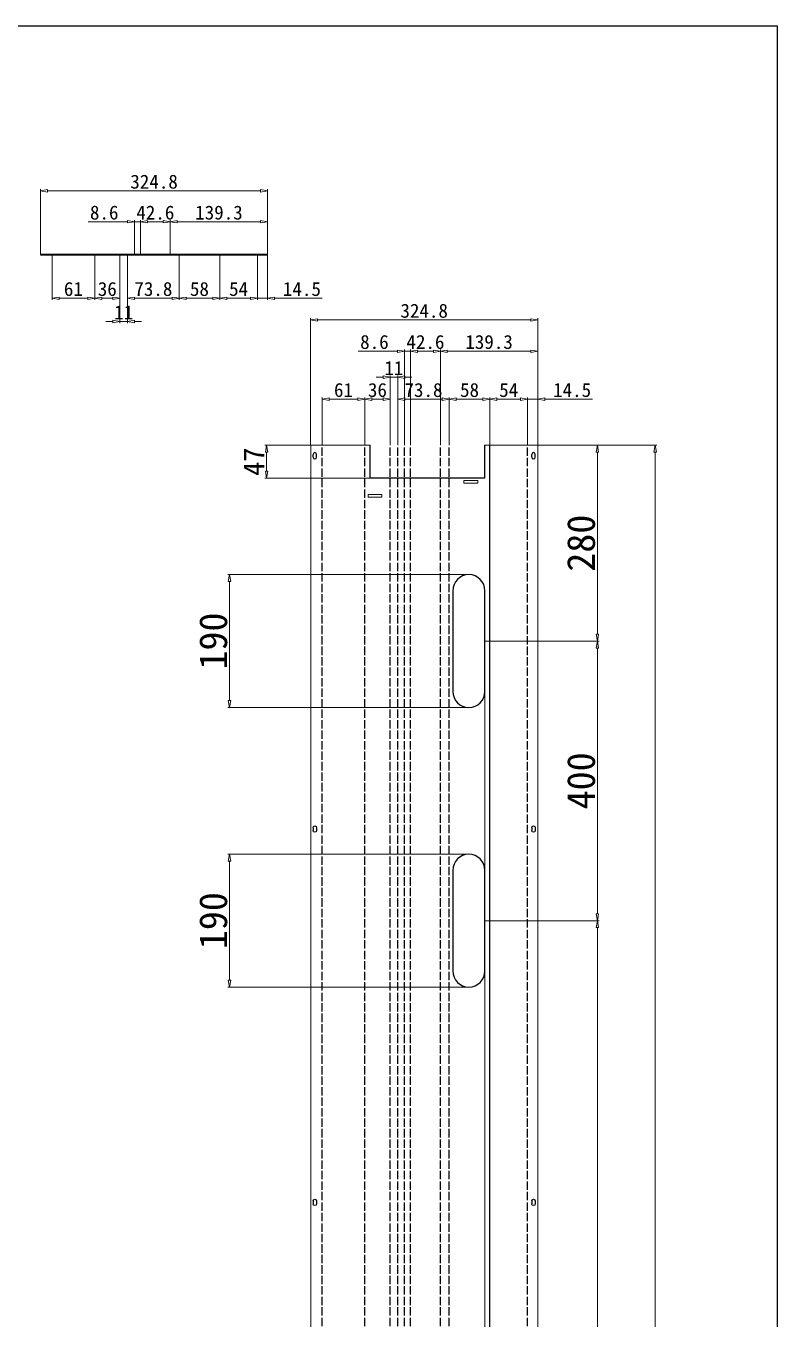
# Model space of a CAD drawing. Header units: millimetres. Extents: x -5145 to -179, y -6707 to -2962.
# Drawn here: x -1254 to -179, y -4857 to -3007 of the extents above; entities that cross this region are included whole.
import ezdxf

# ---------------------------------------------------------------- set-up
doc = ezdxf.new("R2010")
doc.units = ezdxf.units.MM
doc.linetypes.add('ACAD_ISO02W100', pattern=[15, 12, -3])
for name, color, linetype in [('Cutting', 7, 'Continuous'), ('标注层', 7, 'Continuous'), ('绘图层', 7, 'Continuous')]:
    doc.layers.add(name, color=color, linetype=linetype)
doc.styles.get("Standard").update_dxf_attribs({"font": ''})
doc.styles.add('宋体', font='')
doc.styles.get('Standard').set_extended_font_data('SimSun')
doc.styles.get('宋体').set_extended_font_data('SimSun')
doc.dimstyles.new('ISO-25$0', dxfattribs={"dimtxt": 20, "dimasz": 10, "dimexe": 2.5, "dimexo": 0, "dimgap": 3.049991, "dimtad": 1, "dimdec": 1, "dimrnd": 0.001, "dimdsep": 46, "dimtxsty": 'Standard', "dimblk": 'CLOSEDBLANK', "dimcen": 0, "dimclrd": 4, "dimclre": 4, "dimclrt": 4, "dimazin": 3, "dimtm": 1e-09, "dimtfac": 0.707107, "dimtdec": 1, "dimtmove": 0, "dimatfit": 0, "dimldrblk": 'CLOSEDBLANK', "dimfxl": 1, "dimfrac": 2, "dimtolj": 1, "dimlwd": 9, "dimlwe": 9, "dimarcsym": 0})

# ---------------------------------------------------------------- blocks, each defined once
blk = doc.blocks.new('_ClosedBlank')
at = {"color": 0, "linetype": 'ByBlock', "lineweight": -2}
for p, q in [((-1, 0.17), (0, 0)), ((-1, 0.17), (-1, -0.17)), ((0, 0), (-1, -0.17))]:
    blk.add_line(p, q, dxfattribs=at)
blk = doc.blocks.new('*D67')
at = {"layer": 'Defpoints', "color": 0, "transparency": 16777216}
for p in [(-908, -3242.7), (-1232.8, -3333.7), (-908, -3333.7)]:
    blk.add_point(p, dxfattribs=at)
at = {"layer": '绘图层', "color": 4, "lineweight": 9, "transparency": 16777216}
for p, q in [((-1232.8, -3333.7), (-1232.8, -3240.2)), ((-1222.8, -3242.7), (-918, -3242.7)), ((-908, -3333.7), (-908, -3240.2))]:
    blk.add_line(p, q, dxfattribs=at)
at = {"layer": '绘图层', "color": 4, "lineweight": 9, "transparency": 16777216, "xscale": 10, "yscale": 10, "zscale": 10, "rotation": 180}
blk.add_blockref('_ClosedBlank', (-1232.8, -3242.7), dxfattribs=at)
at = {"layer": '绘图层', "color": 4, "lineweight": 9, "transparency": 16777216, "xscale": 10, "yscale": 10, "zscale": 10}
blk.add_blockref('_ClosedBlank', (-908, -3242.7), dxfattribs=at)
at = {"layer": '绘图层', "color": 7, "transparency": 16777216, "insert": (-1070.4, -3229.7), "char_height": 20, "attachment_point": 5}
blk.add_mtext('\\A1;324.8', dxfattribs=at)
blk = doc.blocks.new('*D78')
at = {"layer": 'Defpoints', "color": 0, "transparency": 16777216}
for p in [(-1098.5, -3286.9), (-1098.5, -3334), (-1089.9, -3334)]:
    blk.add_point(p, dxfattribs=at)
at = {"layer": '绘图层', "color": 4, "lineweight": 9, "transparency": 16777216}
for p, q in [((-1108.5, -3286.9), (-1164.8, -3286.9)), ((-1098.5, -3334), (-1098.5, -3284.4)), ((-1089.9, -3286.9), (-1098.5, -3286.9)), ((-1089.9, -3334), (-1089.9, -3284.4)), ((-1079.9, -3286.9), (-1069.9, -3286.9))]:
    blk.add_line(p, q, dxfattribs=at)
at = {"layer": '绘图层', "color": 4, "lineweight": 9, "transparency": 16777216, "xscale": 10, "yscale": 10, "zscale": 10}
blk.add_blockref('_ClosedBlank', (-1098.5, -3286.9), dxfattribs=at)
at = {"layer": '绘图层', "color": 4, "lineweight": 9, "transparency": 16777216, "xscale": 10, "yscale": 10, "zscale": 10, "rotation": 180}
blk.add_blockref('_ClosedBlank', (-1089.9, -3286.9), dxfattribs=at)
at = {"layer": '绘图层', "color": 7, "transparency": 16777216, "insert": (-1141.7, -3273.9), "char_height": 20, "attachment_point": 5}
blk.add_mtext('\\A1;8.6', dxfattribs=at)
blk = doc.blocks.new('*D79')
at = {"layer": 'Defpoints', "color": 0, "transparency": 16777216}
for p in [(-922.5, -3334.2), (-908, -3334.5), (-908, -3396.3)]:
    blk.add_point(p, dxfattribs=at)
at = {"layer": '绘图层', "color": 4, "lineweight": 9, "transparency": 16777216}
for p, q in [((-922.5, -3334.2), (-922.5, -3398.8)), ((-908, -3334.5), (-908, -3398.8)), ((-932.5, -3396.3), (-942.5, -3396.3)), ((-922.5, -3396.3), (-908, -3396.3)), ((-898, -3396.3), (-829.7, -3396.3))]:
    blk.add_line(p, q, dxfattribs=at)
at = {"layer": '绘图层', "color": 4, "lineweight": 9, "transparency": 16777216, "xscale": 10, "yscale": 10, "zscale": 10}
blk.add_blockref('_ClosedBlank', (-922.5, -3396.3), dxfattribs=at)
at = {"layer": '绘图层', "color": 4, "lineweight": 9, "transparency": 16777216, "xscale": 10, "yscale": 10, "zscale": 10, "rotation": 180}
blk.add_blockref('_ClosedBlank', (-908, -3396.3), dxfattribs=at)
at = {"layer": '绘图层', "color": 7, "transparency": 16777216, "insert": (-858.9, -3383.2), "char_height": 20, "attachment_point": 5}
blk.add_mtext('\\A1;14.5', dxfattribs=at)
blk = doc.blocks.new('*D80')
at = {"layer": 'Defpoints', "color": 0, "transparency": 16777216}
for p in [(-976.5, -3334.2), (-922.5, -3334.2), (-976.5, -3396.3)]:
    blk.add_point(p, dxfattribs=at)
at = {"layer": '绘图层', "color": 4, "lineweight": 9, "transparency": 16777216}
for p, q in [((-976.5, -3334.2), (-976.5, -3398.8)), ((-922.5, -3334.2), (-922.5, -3398.8)), ((-932.5, -3396.3), (-966.5, -3396.3))]:
    blk.add_line(p, q, dxfattribs=at)
at = {"layer": '绘图层', "color": 4, "lineweight": 9, "transparency": 16777216, "xscale": 10, "yscale": 10, "zscale": 10, "rotation": 180}
blk.add_blockref('_ClosedBlank', (-976.5, -3396.3), dxfattribs=at)
at = {"layer": '绘图层', "color": 4, "lineweight": 9, "transparency": 16777216, "xscale": 10, "yscale": 10, "zscale": 10}
blk.add_blockref('_ClosedBlank', (-922.5, -3396.3), dxfattribs=at)
at = {"layer": '绘图层', "color": 7, "transparency": 16777216, "insert": (-949.5, -3383.2), "char_height": 20, "attachment_point": 5}
blk.add_mtext('\\A1;54', dxfattribs=at)
blk = doc.blocks.new('*D81')
at = {"layer": 'Defpoints', "color": 0, "transparency": 16777216}
for p in [(-1034.5, -3334.2), (-976.5, -3334.2), (-1034.5, -3396.3)]:
    blk.add_point(p, dxfattribs=at)
at = {"layer": '绘图层', "color": 4, "lineweight": 9, "transparency": 16777216}
for p, q in [((-1034.5, -3334.2), (-1034.5, -3398.8)), ((-976.5, -3334.2), (-976.5, -3398.8)), ((-986.5, -3396.3), (-1024.5, -3396.3))]:
    blk.add_line(p, q, dxfattribs=at)
at = {"layer": '绘图层', "color": 4, "lineweight": 9, "transparency": 16777216, "xscale": 10, "yscale": 10, "zscale": 10, "rotation": 180}
blk.add_blockref('_ClosedBlank', (-1034.5, -3396.3), dxfattribs=at)
at = {"layer": '绘图层', "color": 4, "lineweight": 9, "transparency": 16777216, "xscale": 10, "yscale": 10, "zscale": 10}
blk.add_blockref('_ClosedBlank', (-976.5, -3396.3), dxfattribs=at)
at = {"layer": '绘图层', "color": 7, "transparency": 16777216, "insert": (-1005.5, -3383.2), "char_height": 20, "attachment_point": 5}
blk.add_mtext('\\A1;58', dxfattribs=at)
blk = doc.blocks.new('*D82')
at = {"layer": 'Defpoints', "color": 0, "transparency": 16777216}
for p in [(-1108.3, -3334.2), (-1034.5, -3334.2), (-1108.3, -3396.3)]:
    blk.add_point(p, dxfattribs=at)
at = {"layer": '绘图层', "color": 4, "lineweight": 9, "transparency": 16777216}
for p, q in [((-1108.3, -3334.2), (-1108.3, -3398.8)), ((-1034.5, -3334.2), (-1034.5, -3398.8)), ((-1044.5, -3396.3), (-1098.3, -3396.3))]:
    blk.add_line(p, q, dxfattribs=at)
at = {"layer": '绘图层', "color": 4, "lineweight": 9, "transparency": 16777216, "xscale": 10, "yscale": 10, "zscale": 10, "rotation": 180}
blk.add_blockref('_ClosedBlank', (-1108.3, -3396.3), dxfattribs=at)
at = {"layer": '绘图层', "color": 4, "lineweight": 9, "transparency": 16777216, "xscale": 10, "yscale": 10, "zscale": 10}
blk.add_blockref('_ClosedBlank', (-1034.5, -3396.3), dxfattribs=at)
at = {"layer": '绘图层', "color": 7, "transparency": 16777216, "insert": (-1071.4, -3383.2), "char_height": 20, "attachment_point": 5}
blk.add_mtext('\\A1;73.8', dxfattribs=at)
blk = doc.blocks.new('*D83')
at = {"layer": 'Defpoints', "color": 0, "transparency": 16777216}
for p in [(-1119.3, -3334.2), (-1108.3, -3334.2), (-1119.3, -3429.6)]:
    blk.add_point(p, dxfattribs=at)
at = {"layer": '绘图层', "color": 4, "lineweight": 9, "transparency": 16777216}
for p, q in [((-1119.3, -3334.2), (-1119.3, -3432.1)), ((-1108.3, -3334.2), (-1108.3, -3432.1)), ((-1129.3, -3429.6), (-1139.3, -3429.6)), ((-1108.3, -3429.6), (-1119.3, -3429.6)), ((-1098.3, -3429.6), (-1088.3, -3429.6))]:
    blk.add_line(p, q, dxfattribs=at)
at = {"layer": '绘图层', "color": 4, "lineweight": 9, "transparency": 16777216, "xscale": 10, "yscale": 10, "zscale": 10}
blk.add_blockref('_ClosedBlank', (-1119.3, -3429.6), dxfattribs=at)
at = {"layer": '绘图层', "color": 4, "lineweight": 9, "transparency": 16777216, "xscale": 10, "yscale": 10, "zscale": 10, "rotation": 180}
blk.add_blockref('_ClosedBlank', (-1108.3, -3429.6), dxfattribs=at)
at = {"layer": '绘图层', "color": 7, "transparency": 16777216, "insert": (-1113.8, -3416.5), "char_height": 20, "attachment_point": 5}
blk.add_mtext('\\A1;11', dxfattribs=at)
blk = doc.blocks.new('*D84')
at = {"layer": 'Defpoints', "color": 0, "transparency": 16777216}
for p in [(-1155.3, -3334.2), (-1119.3, -3334.2), (-1155.3, -3396.3)]:
    blk.add_point(p, dxfattribs=at)
at = {"layer": '绘图层', "color": 4, "lineweight": 9, "transparency": 16777216}
for p, q in [((-1155.3, -3334.2), (-1155.3, -3398.8)), ((-1119.3, -3334.2), (-1119.3, -3398.8)), ((-1129.3, -3396.3), (-1145.3, -3396.3))]:
    blk.add_line(p, q, dxfattribs=at)
at = {"layer": '绘图层', "color": 4, "lineweight": 9, "transparency": 16777216, "xscale": 10, "yscale": 10, "zscale": 10, "rotation": 180}
blk.add_blockref('_ClosedBlank', (-1155.3, -3396.3), dxfattribs=at)
at = {"layer": '绘图层', "color": 4, "lineweight": 9, "transparency": 16777216, "xscale": 10, "yscale": 10, "zscale": 10}
blk.add_blockref('_ClosedBlank', (-1119.3, -3396.3), dxfattribs=at)
at = {"layer": '绘图层', "color": 7, "transparency": 16777216, "insert": (-1137.3, -3383.2), "char_height": 20, "attachment_point": 5}
blk.add_mtext('\\A1;36', dxfattribs=at)
blk = doc.blocks.new('*D85')
at = {"layer": 'Defpoints', "color": 0, "transparency": 16777216}
for p in [(-1216.3, -3334.2), (-1155.3, -3334.2), (-1216.3, -3396.3)]:
    blk.add_point(p, dxfattribs=at)
at = {"layer": '绘图层', "color": 4, "lineweight": 9, "transparency": 16777216}
for p, q in [((-1216.3, -3334.2), (-1216.3, -3398.8)), ((-1155.3, -3334.2), (-1155.3, -3398.8)), ((-1165.3, -3396.3), (-1206.3, -3396.3))]:
    blk.add_line(p, q, dxfattribs=at)
at = {"layer": '绘图层', "color": 4, "lineweight": 9, "transparency": 16777216, "xscale": 10, "yscale": 10, "zscale": 10, "rotation": 180}
blk.add_blockref('_ClosedBlank', (-1216.3, -3396.3), dxfattribs=at)
at = {"layer": '绘图层', "color": 4, "lineweight": 9, "transparency": 16777216, "xscale": 10, "yscale": 10, "zscale": 10}
blk.add_blockref('_ClosedBlank', (-1155.3, -3396.3), dxfattribs=at)
at = {"layer": '绘图层', "color": 7, "transparency": 16777216, "insert": (-1185.8, -3383.2), "char_height": 20, "attachment_point": 5}
blk.add_mtext('\\A1;61', dxfattribs=at)
blk = doc.blocks.new('*D86')
at = {"layer": 'Defpoints', "color": 0, "transparency": 16777216}
for p in [(-908, -3286.9), (-1047.3, -3334), (-908, -3333.7)]:
    blk.add_point(p, dxfattribs=at)
at = {"layer": '绘图层', "color": 4, "lineweight": 9, "transparency": 16777216}
for p, q in [((-1047.3, -3334), (-1047.3, -3284.4)), ((-1037.3, -3286.9), (-918, -3286.9)), ((-908, -3333.7), (-908, -3284.4))]:
    blk.add_line(p, q, dxfattribs=at)
at = {"layer": '绘图层', "color": 4, "lineweight": 9, "transparency": 16777216, "xscale": 10, "yscale": 10, "zscale": 10, "rotation": 180}
blk.add_blockref('_ClosedBlank', (-1047.3, -3286.9), dxfattribs=at)
at = {"layer": '绘图层', "color": 4, "lineweight": 9, "transparency": 16777216, "xscale": 10, "yscale": 10, "zscale": 10}
blk.add_blockref('_ClosedBlank', (-908, -3286.9), dxfattribs=at)
at = {"layer": '绘图层', "color": 7, "transparency": 16777216, "insert": (-977.6, -3273.9), "char_height": 20, "attachment_point": 5}
blk.add_mtext('\\A1;139.3', dxfattribs=at)
blk = doc.blocks.new('*D87')
at = {"layer": 'Defpoints', "color": 0, "transparency": 16777216}
for p in [(-1089.9, -3286.9), (-1089.9, -3334), (-1047.3, -3334)]:
    blk.add_point(p, dxfattribs=at)
at = {"layer": '绘图层', "color": 4, "lineweight": 9, "transparency": 16777216}
for p, q in [((-1089.9, -3334), (-1089.9, -3284.4)), ((-1057.3, -3286.9), (-1079.9, -3286.9)), ((-1047.3, -3334), (-1047.3, -3284.4))]:
    blk.add_line(p, q, dxfattribs=at)
at = {"layer": '绘图层', "color": 4, "lineweight": 9, "transparency": 16777216, "xscale": 10, "yscale": 10, "zscale": 10, "rotation": 180}
blk.add_blockref('_ClosedBlank', (-1089.9, -3286.9), dxfattribs=at)
at = {"layer": '绘图层', "color": 4, "lineweight": 9, "transparency": 16777216, "xscale": 10, "yscale": 10, "zscale": 10}
blk.add_blockref('_ClosedBlank', (-1047.3, -3286.9), dxfattribs=at)
at = {"layer": '绘图层', "color": 7, "transparency": 16777216, "insert": (-1068.6, -3273.9), "char_height": 20, "attachment_point": 5}
blk.add_mtext('\\A1;42.6', dxfattribs=at)
blk = doc.blocks.new('*D75')
at = {"layer": 'Defpoints', "color": 0, "transparency": 16777216}
for p in [(-521.6, -3606.7), (-521.6, -6306.7), (-353.6, -6306.7)]:
    blk.add_point(p, dxfattribs=at)
at = {"layer": '标注层', "color": 4, "lineweight": 9, "transparency": 16777216}
for p, q in [((-521.6, -3606.7), (-351.1, -3606.7)), ((-353.6, -3616.7), (-353.6, -6296.7)), ((-521.6, -6306.7), (-351.1, -6306.7))]:
    blk.add_line(p, q, dxfattribs=at)
at = {"layer": '标注层', "color": 4, "lineweight": 9, "transparency": 16777216, "xscale": 10, "yscale": 10, "zscale": 10}
for p, rotation in [((-353.6, -3606.7), 90), ((-353.6, -6306.7), 270)]:
    blk.add_blockref('_ClosedBlank', p, dxfattribs=dict(at, rotation=rotation))
at = {"layer": '标注层', "color": 7, "transparency": 16777216, "insert": (-376.6, -4956.7), "char_height": 40, "attachment_point": 5, "rotation": 90, "style": '宋体'}
blk.add_mtext('\\A1;2700', dxfattribs=at)
blk = doc.blocks.new('*D24')
at = {"layer": 'Defpoints', "color": 0, "transparency": 16777216}
for p in [(-660.9, -3472.1), (-660.9, -3606.7), (-521.6, -3606.7)]:
    blk.add_point(p, dxfattribs=at)
at = {"layer": '标注层', "color": 4, "lineweight": 9, "transparency": 16777216}
for p, q in [((-660.9, -3606.7), (-660.9, -3469.6)), ((-531.6, -3472.1), (-650.9, -3472.1)), ((-521.6, -3606.7), (-521.6, -3469.6))]:
    blk.add_line(p, q, dxfattribs=at)
at = {"layer": '标注层', "color": 4, "lineweight": 9, "transparency": 16777216, "xscale": 10, "yscale": 10, "zscale": 10, "rotation": 180}
blk.add_blockref('_ClosedBlank', (-660.9, -3472.1), dxfattribs=at)
at = {"layer": '标注层', "color": 4, "lineweight": 9, "transparency": 16777216, "xscale": 10, "yscale": 10, "zscale": 10}
blk.add_blockref('_ClosedBlank', (-521.6, -3472.1), dxfattribs=at)
at = {"layer": '标注层', "color": 7, "transparency": 16777216, "insert": (-591.2, -3459), "char_height": 20, "attachment_point": 5, "style": '宋体'}
blk.add_mtext('\\A1;139.3', dxfattribs=at)
blk = doc.blocks.new('*D76')
at = {"layer": 'Defpoints', "color": 0, "transparency": 16777216}
for p in [(-521.6, -3427.4), (-846.4, -3606.7), (-521.6, -3606.7)]:
    blk.add_point(p, dxfattribs=at)
at = {"layer": '标注层', "color": 4, "lineweight": 9, "transparency": 16777216}
for p, q in [((-846.4, -3606.7), (-846.4, -3424.9)), ((-836.4, -3427.4), (-531.6, -3427.4)), ((-521.6, -3606.7), (-521.6, -3424.9))]:
    blk.add_line(p, q, dxfattribs=at)
at = {"layer": '标注层', "color": 4, "lineweight": 9, "transparency": 16777216, "xscale": 10, "yscale": 10, "zscale": 10, "rotation": 180}
blk.add_blockref('_ClosedBlank', (-846.4, -3427.4), dxfattribs=at)
at = {"layer": '标注层', "color": 4, "lineweight": 9, "transparency": 16777216, "xscale": 10, "yscale": 10, "zscale": 10}
blk.add_blockref('_ClosedBlank', (-521.6, -3427.4), dxfattribs=at)
at = {"layer": '标注层', "color": 7, "transparency": 16777216, "insert": (-684, -3414.4), "char_height": 20, "attachment_point": 5, "style": '宋体'}
blk.add_mtext('\\A1;324.8', dxfattribs=at)
blk = doc.blocks.new('*D25')
at = {"layer": 'Defpoints', "color": 0, "transparency": 16777216}
for p in [(-703.5, -3472.1), (-703.5, -3606.7), (-660.9, -3606.7)]:
    blk.add_point(p, dxfattribs=at)
at = {"layer": '标注层', "color": 4, "lineweight": 9, "transparency": 16777216}
for p, q in [((-703.5, -3606.7), (-703.5, -3469.6)), ((-670.9, -3472.1), (-693.5, -3472.1)), ((-660.9, -3606.7), (-660.9, -3469.6))]:
    blk.add_line(p, q, dxfattribs=at)
at = {"layer": '标注层', "color": 4, "lineweight": 9, "transparency": 16777216, "xscale": 10, "yscale": 10, "zscale": 10, "rotation": 180}
blk.add_blockref('_ClosedBlank', (-703.5, -3472.1), dxfattribs=at)
at = {"layer": '标注层', "color": 4, "lineweight": 9, "transparency": 16777216, "xscale": 10, "yscale": 10, "zscale": 10}
blk.add_blockref('_ClosedBlank', (-660.9, -3472.1), dxfattribs=at)
at = {"layer": '标注层', "color": 7, "transparency": 16777216, "insert": (-682.2, -3459), "char_height": 20, "attachment_point": 5, "style": '宋体'}
blk.add_mtext('\\A1;42.6', dxfattribs=at)
blk = doc.blocks.new('*D26')
at = {"layer": 'Defpoints', "color": 0, "transparency": 16777216}
for p in [(-712.1, -3472.1), (-712.1, -3606.7), (-703.5, -3606.7)]:
    blk.add_point(p, dxfattribs=at)
at = {"layer": '标注层', "color": 4, "lineweight": 9, "transparency": 16777216}
for p, q in [((-722.1, -3472.1), (-778.4, -3472.1)), ((-712.1, -3606.7), (-712.1, -3469.6)), ((-703.5, -3472.1), (-712.1, -3472.1)), ((-703.5, -3606.7), (-703.5, -3469.6)), ((-693.5, -3472.1), (-683.5, -3472.1))]:
    blk.add_line(p, q, dxfattribs=at)
at = {"layer": '标注层', "color": 4, "lineweight": 9, "transparency": 16777216, "xscale": 10, "yscale": 10, "zscale": 10}
blk.add_blockref('_ClosedBlank', (-712.1, -3472.1), dxfattribs=at)
at = {"layer": '标注层', "color": 4, "lineweight": 9, "transparency": 16777216, "xscale": 10, "yscale": 10, "zscale": 10, "rotation": 180}
blk.add_blockref('_ClosedBlank', (-703.5, -3472.1), dxfattribs=at)
at = {"layer": '标注层', "color": 7, "transparency": 16777216, "insert": (-755.2, -3459), "char_height": 20, "attachment_point": 5, "style": '宋体'}
blk.add_mtext('\\A1;8.6', dxfattribs=at)
blk = doc.blocks.new('*D27')
at = {"layer": 'Defpoints', "color": 0, "transparency": 16777216}
for p in [(-521.6, -3540.7), (-536.1, -3606.7), (-521.6, -3606.7)]:
    blk.add_point(p, dxfattribs=at)
at = {"layer": '标注层', "color": 4, "lineweight": 9, "transparency": 16777216}
for p, q in [((-546.1, -3540.7), (-556.1, -3540.7)), ((-536.1, -3606.7), (-536.1, -3538.2)), ((-536.1, -3540.7), (-521.6, -3540.7)), ((-521.6, -3606.7), (-521.6, -3538.2)), ((-511.6, -3540.7), (-443.3, -3540.7))]:
    blk.add_line(p, q, dxfattribs=at)
at = {"layer": '标注层', "color": 4, "lineweight": 9, "transparency": 16777216, "xscale": 10, "yscale": 10, "zscale": 10}
blk.add_blockref('_ClosedBlank', (-536.1, -3540.7), dxfattribs=at)
at = {"layer": '标注层', "color": 4, "lineweight": 9, "transparency": 16777216, "xscale": 10, "yscale": 10, "zscale": 10, "rotation": 180}
blk.add_blockref('_ClosedBlank', (-521.6, -3540.7), dxfattribs=at)
at = {"layer": '标注层', "color": 7, "transparency": 16777216, "insert": (-472.4, -3527.7), "char_height": 20, "attachment_point": 5, "style": '宋体'}
blk.add_mtext('\\A1;14.5', dxfattribs=at)
blk = doc.blocks.new('*D28')
at = {"layer": 'Defpoints', "color": 0, "transparency": 16777216}
for p in [(-590.1, -3540.7), (-590.1, -3606.7), (-536.1, -3606.7)]:
    blk.add_point(p, dxfattribs=at)
at = {"layer": '标注层', "color": 4, "lineweight": 9, "transparency": 16777216}
for p, q in [((-590.1, -3606.7), (-590.1, -3538.2)), ((-546.1, -3540.7), (-580.1, -3540.7)), ((-536.1, -3606.7), (-536.1, -3538.2))]:
    blk.add_line(p, q, dxfattribs=at)
at = {"layer": '标注层', "color": 4, "lineweight": 9, "transparency": 16777216, "xscale": 10, "yscale": 10, "zscale": 10, "rotation": 180}
blk.add_blockref('_ClosedBlank', (-590.1, -3540.7), dxfattribs=at)
at = {"layer": '标注层', "color": 4, "lineweight": 9, "transparency": 16777216, "xscale": 10, "yscale": 10, "zscale": 10}
blk.add_blockref('_ClosedBlank', (-536.1, -3540.7), dxfattribs=at)
at = {"layer": '标注层', "color": 7, "transparency": 16777216, "insert": (-563.1, -3527.7), "char_height": 20, "attachment_point": 5, "style": '宋体'}
blk.add_mtext('\\A1;54', dxfattribs=at)
blk = doc.blocks.new('*D29')
at = {"layer": 'Defpoints', "color": 0, "transparency": 16777216}
for p in [(-648.1, -3540.7), (-648.1, -3606.7), (-590.1, -3606.7)]:
    blk.add_point(p, dxfattribs=at)
at = {"layer": '标注层', "color": 4, "lineweight": 9, "transparency": 16777216}
for p, q in [((-648.1, -3606.7), (-648.1, -3538.2)), ((-600.1, -3540.7), (-638.1, -3540.7)), ((-590.1, -3606.7), (-590.1, -3538.2))]:
    blk.add_line(p, q, dxfattribs=at)
at = {"layer": '标注层', "color": 4, "lineweight": 9, "transparency": 16777216, "xscale": 10, "yscale": 10, "zscale": 10, "rotation": 180}
blk.add_blockref('_ClosedBlank', (-648.1, -3540.7), dxfattribs=at)
at = {"layer": '标注层', "color": 4, "lineweight": 9, "transparency": 16777216, "xscale": 10, "yscale": 10, "zscale": 10}
blk.add_blockref('_ClosedBlank', (-590.1, -3540.7), dxfattribs=at)
at = {"layer": '标注层', "color": 7, "transparency": 16777216, "insert": (-619.1, -3527.7), "char_height": 20, "attachment_point": 5, "style": '宋体'}
blk.add_mtext('\\A1;58', dxfattribs=at)
blk = doc.blocks.new('*D30')
at = {"layer": 'Defpoints', "color": 0, "transparency": 16777216}
for p in [(-721.9, -3540.7), (-721.9, -3606.7), (-648.1, -3606.7)]:
    blk.add_point(p, dxfattribs=at)
at = {"layer": '标注层', "color": 4, "lineweight": 9, "transparency": 16777216}
for p, q in [((-721.9, -3606.7), (-721.9, -3538.2)), ((-658.1, -3540.7), (-711.9, -3540.7)), ((-648.1, -3606.7), (-648.1, -3538.2))]:
    blk.add_line(p, q, dxfattribs=at)
at = {"layer": '标注层', "color": 4, "lineweight": 9, "transparency": 16777216, "xscale": 10, "yscale": 10, "zscale": 10, "rotation": 180}
blk.add_blockref('_ClosedBlank', (-721.9, -3540.7), dxfattribs=at)
at = {"layer": '标注层', "color": 4, "lineweight": 9, "transparency": 16777216, "xscale": 10, "yscale": 10, "zscale": 10}
blk.add_blockref('_ClosedBlank', (-648.1, -3540.7), dxfattribs=at)
at = {"layer": '标注层', "color": 7, "transparency": 16777216, "insert": (-685, -3527.7), "char_height": 20, "attachment_point": 5, "style": '宋体'}
blk.add_mtext('\\A1;73.8', dxfattribs=at)
blk = doc.blocks.new('*D31')
at = {"layer": 'Defpoints', "color": 0, "transparency": 16777216}
for p in [(-732.9, -3509.2), (-732.9, -3606.7), (-721.9, -3606.7)]:
    blk.add_point(p, dxfattribs=at)
at = {"layer": '标注层', "color": 4, "lineweight": 9, "transparency": 16777216}
for p, q in [((-742.9, -3509.2), (-752.9, -3509.2)), ((-732.9, -3606.7), (-732.9, -3506.7)), ((-721.9, -3509.2), (-732.9, -3509.2)), ((-721.9, -3606.7), (-721.9, -3506.7)), ((-711.9, -3509.2), (-701.9, -3509.2))]:
    blk.add_line(p, q, dxfattribs=at)
at = {"layer": '标注层', "color": 4, "lineweight": 9, "transparency": 16777216, "xscale": 10, "yscale": 10, "zscale": 10}
blk.add_blockref('_ClosedBlank', (-732.9, -3509.2), dxfattribs=at)
at = {"layer": '标注层', "color": 4, "lineweight": 9, "transparency": 16777216, "xscale": 10, "yscale": 10, "zscale": 10, "rotation": 180}
blk.add_blockref('_ClosedBlank', (-721.9, -3509.2), dxfattribs=at)
at = {"layer": '标注层', "color": 7, "transparency": 16777216, "insert": (-727.4, -3496.2), "char_height": 20, "attachment_point": 5, "style": '宋体'}
blk.add_mtext('\\A1;11', dxfattribs=at)
blk = doc.blocks.new('*D32')
at = {"layer": 'Defpoints', "color": 0, "transparency": 16777216}
for p in [(-768.9, -3540.7), (-768.9, -3606.7), (-732.9, -3606.7)]:
    blk.add_point(p, dxfattribs=at)
at = {"layer": '标注层', "color": 4, "lineweight": 9, "transparency": 16777216}
for p, q in [((-768.9, -3606.7), (-768.9, -3538.2)), ((-742.9, -3540.7), (-758.9, -3540.7)), ((-732.9, -3606.7), (-732.9, -3538.2))]:
    blk.add_line(p, q, dxfattribs=at)
at = {"layer": '标注层', "color": 4, "lineweight": 9, "transparency": 16777216, "xscale": 10, "yscale": 10, "zscale": 10, "rotation": 180}
blk.add_blockref('_ClosedBlank', (-768.9, -3540.7), dxfattribs=at)
at = {"layer": '标注层', "color": 4, "lineweight": 9, "transparency": 16777216, "xscale": 10, "yscale": 10, "zscale": 10}
blk.add_blockref('_ClosedBlank', (-732.9, -3540.7), dxfattribs=at)
at = {"layer": '标注层', "color": 7, "transparency": 16777216, "insert": (-750.9, -3527.7), "char_height": 20, "attachment_point": 5, "style": '宋体'}
blk.add_mtext('\\A1;36', dxfattribs=at)
blk = doc.blocks.new('*D33')
at = {"layer": 'Defpoints', "color": 0, "transparency": 16777216}
for p in [(-829.9, -3540.7), (-829.9, -3606.7), (-768.9, -3606.7)]:
    blk.add_point(p, dxfattribs=at)
at = {"layer": '标注层', "color": 4, "lineweight": 9, "transparency": 16777216}
for p, q in [((-829.9, -3606.7), (-829.9, -3538.2)), ((-778.9, -3540.7), (-819.9, -3540.7)), ((-768.9, -3606.7), (-768.9, -3538.2))]:
    blk.add_line(p, q, dxfattribs=at)
at = {"layer": '标注层', "color": 4, "lineweight": 9, "transparency": 16777216, "xscale": 10, "yscale": 10, "zscale": 10, "rotation": 180}
blk.add_blockref('_ClosedBlank', (-829.9, -3540.7), dxfattribs=at)
at = {"layer": '标注层', "color": 4, "lineweight": 9, "transparency": 16777216, "xscale": 10, "yscale": 10, "zscale": 10}
blk.add_blockref('_ClosedBlank', (-768.9, -3540.7), dxfattribs=at)
at = {"layer": '标注层', "color": 7, "transparency": 16777216, "insert": (-799.4, -3527.7), "char_height": 20, "attachment_point": 5, "style": '宋体'}
blk.add_mtext('\\A1;61', dxfattribs=at)
blk = doc.blocks.new('DK1')
for p, q in [((-2.5, -2), (-2.5, 2)), ((2.5, -2), (2.5, 2))]:
    blk.add_line(p, q)
for centre, start, end in [((0, 2), 0, 180), ((0, -2), 180, 0)]:
    blk.add_arc(centre, 2.5, start, end)
blk = doc.blocks.new('*D77')
at = {"layer": 'Defpoints', "color": 0, "transparency": 16777216}
for p in [(-846.4, -3606.7), (-909.4, -3653.7), (-761.4, -3653.7)]:
    blk.add_point(p, dxfattribs=at)
at = {"layer": '标注层', "color": 4, "lineweight": 9, "transparency": 16777216}
for p, q in [((-846.4, -3606.7), (-911.9, -3606.7)), ((-909.4, -3616.7), (-909.4, -3643.7)), ((-761.4, -3653.7), (-911.9, -3653.7))]:
    blk.add_line(p, q, dxfattribs=at)
at = {"layer": '标注层', "color": 4, "lineweight": 9, "transparency": 16777216, "xscale": 10, "yscale": 10, "zscale": 10}
for p, rotation in [((-909.4, -3606.7), 90), ((-909.4, -3653.7), 270)]:
    blk.add_blockref('_ClosedBlank', p, dxfattribs=dict(at, rotation=rotation))
at = {"layer": '标注层', "color": 7, "transparency": 16777216, "insert": (-927.5, -3630.2), "char_height": 30, "attachment_point": 5, "rotation": 90}
blk.add_mtext('\\A1;47', dxfattribs=at)
blk = doc.blocks.new('*D100')
at = {"layer": 'Defpoints', "color": 0, "transparency": 16777216}
for p in [(-521.6, -3606.7), (-597.1, -3886.7), (-436.3, -3886.7)]:
    blk.add_point(p, dxfattribs=at)
at = {"layer": '标注层', "color": 4, "lineweight": 9, "transparency": 16777216}
for p, q in [((-521.6, -3606.7), (-433.8, -3606.7)), ((-436.3, -3616.7), (-436.3, -3876.7)), ((-597.1, -3886.7), (-433.8, -3886.7))]:
    blk.add_line(p, q, dxfattribs=at)
at = {"layer": '标注层', "color": 4, "lineweight": 9, "transparency": 16777216, "xscale": 10, "yscale": 10, "zscale": 10}
for p, rotation in [((-436.3, -3606.7), 90), ((-436.3, -3886.7), 270)]:
    blk.add_blockref('_ClosedBlank', p, dxfattribs=dict(at, rotation=rotation))
at = {"layer": '标注层', "color": 7, "transparency": 16777216, "insert": (-459.4, -3746.7), "char_height": 40, "attachment_point": 5, "rotation": 90}
blk.add_mtext('\\A1;280', dxfattribs=at)
blk = doc.blocks.new('*D101')
at = {"layer": 'Defpoints', "color": 0, "transparency": 16777216}
for p in [(-597.1, -3886.7), (-597.1, -4286.7), (-436.3, -4286.7)]:
    blk.add_point(p, dxfattribs=at)
at = {"layer": '标注层', "color": 4, "lineweight": 9, "transparency": 16777216}
for p, q in [((-597.1, -3886.7), (-433.8, -3886.7)), ((-436.3, -3896.7), (-436.3, -4276.7)), ((-597.1, -4286.7), (-433.8, -4286.7))]:
    blk.add_line(p, q, dxfattribs=at)
at = {"layer": '标注层', "color": 4, "lineweight": 9, "transparency": 16777216, "xscale": 10, "yscale": 10, "zscale": 10}
for p, rotation in [((-436.3, -3886.7), 90), ((-436.3, -4286.7), 270)]:
    blk.add_blockref('_ClosedBlank', p, dxfattribs=dict(at, rotation=rotation))
at = {"layer": '标注层', "color": 7, "transparency": 16777216, "insert": (-459.4, -4086.7), "char_height": 40, "attachment_point": 5, "rotation": 90}
blk.add_mtext('\\A1;400', dxfattribs=at)
blk = doc.blocks.new('*D103')
at = {"layer": 'Defpoints', "color": 0, "transparency": 16777216}
for p in [(-597.1, -3814.7), (-590.1, -3814.7), (-590.1, -6173.4)]:
    blk.add_point(p, dxfattribs=at)
at = {"layer": '标注层', "color": 4, "lineweight": 9, "transparency": 16777216}
for p, q in [((-597.1, -3814.7), (-597.1, -6175.9)), ((-590.1, -3814.7), (-590.1, -6175.9)), ((-607.1, -6173.4), (-617.1, -6173.4)), ((-597.1, -6173.4), (-590.1, -6173.4)), ((-580.1, -6173.4), (-542.3, -6173.4))]:
    blk.add_line(p, q, dxfattribs=at)
at = {"layer": '标注层', "color": 4, "lineweight": 9, "transparency": 16777216, "xscale": 10, "yscale": 10, "zscale": 10}
blk.add_blockref('_ClosedBlank', (-597.1, -6173.4), dxfattribs=at)
at = {"layer": '标注层', "color": 4, "lineweight": 9, "transparency": 16777216, "xscale": 10, "yscale": 10, "zscale": 10, "rotation": 180}
blk.add_blockref('_ClosedBlank', (-590.1, -6173.4), dxfattribs=at)
at = {"layer": '标注层', "color": 7, "transparency": 16777216, "insert": (-556.2, -6150.4), "char_height": 40, "attachment_point": 5}
blk.add_mtext('\\A1;7', dxfattribs=at)
blk = doc.blocks.new('*D104')
at = {"layer": 'Defpoints', "color": 0, "transparency": 16777216}
for p in [(-620.1, -3791.7), (-962.5, -3981.7), (-620.1, -3981.7)]:
    blk.add_point(p, dxfattribs=at)
at = {"layer": '标注层', "color": 4, "lineweight": 9, "transparency": 16777216}
for p, q in [((-620.1, -3791.7), (-965, -3791.7)), ((-962.5, -3801.7), (-962.5, -3971.7)), ((-620.1, -3981.7), (-965, -3981.7))]:
    blk.add_line(p, q, dxfattribs=at)
at = {"layer": '标注层', "color": 4, "lineweight": 9, "transparency": 16777216, "xscale": 10, "yscale": 10, "zscale": 10}
for p, rotation in [((-962.5, -3791.7), 90), ((-962.5, -3981.7), 270)]:
    blk.add_blockref('_ClosedBlank', p, dxfattribs=dict(at, rotation=rotation))
at = {"layer": '标注层', "color": 7, "transparency": 16777216, "insert": (-985.6, -3886.7), "char_height": 40, "attachment_point": 5, "rotation": 90}
blk.add_mtext('\\A1;190', dxfattribs=at)
blk = doc.blocks.new('*D105')
at = {"layer": 'Defpoints', "color": 0, "transparency": 16777216}
for p in [(-620.1, -4191.7), (-962.5, -4381.7), (-620.1, -4381.7)]:
    blk.add_point(p, dxfattribs=at)
at = {"layer": '标注层', "color": 4, "lineweight": 9, "transparency": 16777216}
for p, q in [((-620.1, -4191.7), (-965, -4191.7)), ((-962.5, -4201.7), (-962.5, -4371.7)), ((-620.1, -4381.7), (-965, -4381.7))]:
    blk.add_line(p, q, dxfattribs=at)
at = {"layer": '标注层', "color": 4, "lineweight": 9, "transparency": 16777216, "xscale": 10, "yscale": 10, "zscale": 10}
for p, rotation in [((-962.5, -4191.7), 90), ((-962.5, -4381.7), 270)]:
    blk.add_blockref('_ClosedBlank', p, dxfattribs=dict(at, rotation=rotation))
at = {"layer": '标注层', "color": 7, "transparency": 16777216, "insert": (-985.6, -4286.7), "char_height": 40, "attachment_point": 5, "rotation": 90}
blk.add_mtext('\\A1;190', dxfattribs=at)
blk = doc.blocks.new('*D38')
at = {"layer": 'Defpoints', "color": 0, "transparency": 16777216}
for p in [(-597.1, -4286.7), (-436.3, -4286.7), (-597.1, -6026.7)]:
    blk.add_point(p, dxfattribs=at)
at = {"layer": '标注层', "color": 4, "lineweight": 9, "transparency": 16777216}
for p, q in [((-597.1, -4286.7), (-433.8, -4286.7)), ((-436.3, -6016.7), (-436.3, -4296.7)), ((-597.1, -6026.7), (-433.8, -6026.7))]:
    blk.add_line(p, q, dxfattribs=at)
at = {"layer": '标注层', "color": 4, "lineweight": 9, "transparency": 16777216, "xscale": 10, "yscale": 10, "zscale": 10}
for p, rotation in [((-436.3, -4286.7), 90), ((-436.3, -6026.7), 270)]:
    blk.add_blockref('_ClosedBlank', p, dxfattribs=dict(at, rotation=rotation))
at = {"layer": '标注层', "color": 7, "transparency": 16777216, "insert": (-459.4, -5156.7), "char_height": 40, "attachment_point": 5, "rotation": 90}
blk.add_mtext('\\A1;1740', dxfattribs=at)

msp = doc.modelspace()

# ---------------------------------------------------------------- linework, layer by layer
at = {"color": 7, "linetype": 'Continuous', "lineweight": 15}
for p, q in [((-761.36, -3606.69), (-846.36, -3606.69)), ((-846.36, -6306.69), (-846.36, -3606.69)), ((-521.56, -3606.69), (-597.56, -3606.69)), ((-521.56, -6306.69), (-521.56, -3606.69)), ((-607.06, -3657.14), (-627.06, -3657.14)), ((-627.06, -3657.14), (-627.06, -3660.89)), ((-627.06, -3660.89), (-607.06, -3660.89)), ((-607.06, -3660.89), (-607.06, -3657.14)), ((-764.36, -3677.14), (-744.36, -3677.14)), ((-764.36, -3680.89), (-764.36, -3677.14)), ((-744.36, -3680.89), (-764.36, -3680.89)), ((-744.36, -3677.14), (-744.36, -3680.89))]:
    msp.add_line(p, q, dxfattribs=at)
at = {"layer": '标注层', "color": 5, "linetype": 'ACAD_ISO02W100'}
for p, q in [((-829.86, -6306.69), (-829.86, -3606.69)), ((-768.86, -6306.69), (-768.86, -3606.69)), ((-732.86, -6306.69), (-732.86, -3606.69)), ((-721.86, -6306.69), (-721.86, -3606.69)), ((-648.06, -6306.69), (-648.06, -3606.69)), ((-536.06, -6306.69), (-536.06, -3606.69))]:
    msp.add_line(p, q, dxfattribs=at)
at = {"layer": '标注层', "color": 6, "linetype": 'ACAD_ISO02W100'}
for p, q in [((-712.06, -6306.69), (-712.06, -3606.69)), ((-703.46, -6306.69), (-703.46, -3606.69)), ((-660.86, -6306.69), (-660.86, -3606.69))]:
    msp.add_line(p, q, dxfattribs=at)
at = {"layer": '标注层', "color": 5}
msp.add_line((-590.06, -6306.69), (-590.06, -3606.69), dxfattribs=at)
at = {"layer": '绘图层'}
for p, q in [((-1215.8, -3333.67), (-1232.8, -3333.67)), ((-1216.6, -3334.47), (-1232.8, -3334.47)), ((-1154.8, -3333.67), (-1216.8, -3333.67)), ((-1155.6, -3334.47), (-1216, -3334.47)), ((-1118.8, -3333.67), (-1155.8, -3333.67)), ((-1119.6, -3334.47), (-1155, -3334.47)), ((-1107.8, -3333.67), (-1119.8, -3333.67)), ((-1108.6, -3334.47), (-1119, -3334.47)), ((-1098.8, -3333.67), (-1108.8, -3333.67)), ((-1098, -3334.47), (-1108, -3334.47)), ((-1089.4, -3334.47), (-1099, -3334.47)), ((-1090.2, -3333.67), (-1098.2, -3333.67)), ((-1046.8, -3334.47), (-1090.4, -3334.47)), ((-1047.6, -3333.67), (-1089.6, -3333.67)), ((-1034.8, -3334.47), (-1047.8, -3334.47)), ((-1034, -3333.67), (-1047, -3333.67)), ((-976, -3333.67), (-1035, -3333.67)), ((-976.8, -3334.47), (-1034.2, -3334.47)), ((-922, -3333.67), (-977, -3333.67)), ((-922.8, -3334.47), (-976.2, -3334.47)), ((-908, -3333.67), (-923, -3333.67)), ((-908, -3334.47), (-922.2, -3334.47)), ((-761.36, -3653.69), (-761.36, -3606.69)), ((-597.56, -3606.69), (-597.56, -3653.69)), ((-597.56, -3653.69), (-761.36, -3653.69)), ((-620.06, -3791.69), (-620.06, -3791.69)), ((-643.06, -3814.69), (-643.06, -3958.69)), ((-597.06, -3958.69), (-597.06, -3814.69)), ((-620.06, -3981.69), (-620.06, -3981.69)), ((-620.06, -4191.69), (-620.06, -4191.69)), ((-643.06, -4214.69), (-643.06, -4358.69)), ((-597.06, -4358.69), (-597.06, -4214.69)), ((-620.06, -4381.69), (-620.06, -4381.69))]:
    msp.add_line(p, q, dxfattribs=at)
at = {"layer": '绘图层', "color": 250}
for p, q in [((-1216.1, -3333.97), (-1232.8, -3333.97)), ((-1216.3, -3334.17), (-1232.8, -3334.17)), ((-1155.1, -3333.97), (-1216.5, -3333.97)), ((-1155.3, -3334.17), (-1216.3, -3334.17)), ((-1119.1, -3333.97), (-1155.5, -3333.97)), ((-1119.3, -3334.17), (-1155.3, -3334.17)), ((-1108.1, -3333.97), (-1119.5, -3333.97)), ((-1108.3, -3334.17), (-1119.3, -3334.17)), ((-1098.5, -3333.97), (-1108.5, -3333.97)), ((-1098.3, -3334.17), (-1108.3, -3334.17)), ((-1089.7, -3334.17), (-1098.7, -3334.17)), ((-1089.9, -3333.97), (-1098.5, -3333.97)), ((-1047.1, -3334.17), (-1090.1, -3334.17)), ((-1047.3, -3333.97), (-1089.9, -3333.97)), ((-1034.5, -3334.17), (-1047.5, -3334.17)), ((-1034.3, -3333.97), (-1047.3, -3333.97)), ((-976.3, -3333.97), (-1034.7, -3333.97)), ((-976.5, -3334.17), (-1034.5, -3334.17)), ((-922.3, -3333.97), (-976.7, -3333.97)), ((-922.5, -3334.17), (-976.5, -3334.17)), ((-908, -3333.97), (-922.7, -3333.97)), ((-908, -3334.17), (-922.5, -3334.17))]:
    msp.add_line(p, q, dxfattribs=at)
at = {"layer": '绘图层', "color": 5}
msp.add_lwpolyline([(-2279.11, -3006.69), (-179.11, -3006.69), (-179.11, -6706.69), (-2279.11, -6706.69)], close=True, dxfattribs=at)
at = {"layer": '绘图层'}
for centre, start, end in [((-620.06, -3814.69), 90, 180), ((-620.06, -3814.69), 0, 90), ((-620.06, -3958.69), 180, 270), ((-620.06, -3958.69), 270, 0), ((-620.06, -4214.69), 90, 180), ((-620.06, -4214.69), 0, 90), ((-620.06, -4358.69), 180, 270), ((-620.06, -4358.69), 270, 0)]:
    msp.add_arc(centre, 23, start, end, dxfattribs=at)

# ---------------------------------------------------------------- block references
at = {"layer": 'Cutting'}
for p in [(-840.36, -3621.69), (-527.56, -3621.69)]:
    msp.add_blockref('DK1', p, dxfattribs=at)
at = {"layer": 'Cutting', "xscale": -1, "rotation": 180}
for p in [(-840.36, -4155.69), (-527.56, -4155.69), (-840.36, -4689.69), (-527.56, -4689.69)]:
    msp.add_blockref('DK1', p, dxfattribs=at)

# ---------------------------------------------------------------- dimensions: what is measured, and where the dimension line sits
at = {"layer": '标注层'}
for base, p1, p2, picture, middle in [((-521.56, -3427.45), (-846.36, -3606.69), (-521.56, -3606.69), '*D76', (-683.96, -3414.4)), ((-712.06, -3472.1), (-703.46, -3606.69), (-712.06, -3606.69), '*D26', (-755.22, -3459.05)), ((-660.86, -3472.1), (-521.56, -3606.69), (-660.86, -3606.69), '*D24', (-591.21, -3459.05)), ((-829.86, -3540.72), (-768.86, -3606.69), (-829.86, -3606.69), '*D33', (-799.36, -3527.67)), ((-768.86, -3540.72), (-732.86, -3606.69), (-768.86, -3606.69), '*D32', (-750.86, -3527.67)), ((-721.86, -3540.72), (-648.06, -3606.69), (-721.86, -3606.69), '*D30', (-684.96, -3527.67)), ((-648.06, -3540.72), (-590.06, -3606.69), (-648.06, -3606.69), '*D29', (-619.06, -3527.67)), ((-590.06, -3540.72), (-536.06, -3606.69), (-590.06, -3606.69), '*D28', (-563.06, -3527.67)), ((-521.56, -3540.72), (-536.06, -3606.69), (-521.56, -3606.69), '*D27', (-472.42, -3527.67))]:
    dim = msp.add_linear_dim(base=base, p1=p1, p2=p2, dimstyle='ISO-25$0', override={"dimtxsty": '宋体', "dimclrt": 7}, dxfattribs=at)
    dim.commit()
    dim.dimension.update_dxf_attribs({"geometry": picture, "text_midpoint": middle})
for base, p1, p2, picture, middle in [((-703.46, -3472.1), (-660.86, -3606.69), (-703.46, -3606.69), '*D25', (-682.16, -3472.1)), ((-732.86, -3509.25), (-721.86, -3606.69), (-732.86, -3606.69), '*D31', (-727.36, -3509.25))]:
    dim = msp.add_linear_dim(base=base, p1=p1, p2=p2, dimstyle='ISO-25$0', override={"dimtxsty": '宋体', "dimclrt": 7}, dxfattribs=at)
    dim.commit()
    dim.dimension.update_dxf_attribs({"geometry": picture, "text_midpoint": middle, "dimtype": 128})
for base, p1, p2, angle, override, picture, middle in [((-909.4, -3653.69), (-846.36, -3606.69), (-761.36, -3653.69), 90, {"dimtxt": 30, "dimclrt": 7}, '*D77', (-927.45, -3630.19)), ((-436.32, -3886.69), (-521.56, -3606.69), (-597.06, -3886.69), 90, {"dimtxt": 40, "dimclrt": 7}, '*D100', (-459.37, -3746.69)), ((-353.58, -6306.69), (-521.56, -3606.69), (-521.56, -6306.69), 90, {"dimtxt": 40, "dimtxsty": '宋体', "dimclrt": 7}, '*D75', (-376.63, -4956.69)), ((-962.51, -3981.69), (-620.06, -3791.69), (-620.06, -3981.69), 90, {"dimtxt": 40, "dimclrt": 7}, '*D104', (-985.56, -3886.69)), ((-590.06, -6173.43), (-597.06, -3814.69), (-590.06, -3814.69), 180, {"dimtxt": 40, "dimclrt": 7}, '*D103', (-556.17, -6150.38)), ((-436.32, -4286.69), (-597.06, -3886.69), (-597.06, -4286.69), 90, {"dimtxt": 40, "dimclrt": 7}, '*D101', (-459.37, -4086.69)), ((-962.51, -4381.69), (-620.06, -4191.69), (-620.06, -4381.69), 90, {"dimtxt": 40, "dimclrt": 7}, '*D105', (-985.56, -4286.69)), ((-436.32, -4286.69), (-597.06, -6026.69), (-597.06, -4286.69), 270, {"dimtxt": 40, "dimclrt": 7}, '*D38', (-459.37, -5156.69))]:
    dim = msp.add_linear_dim(base=base, p1=p1, p2=p2, angle=angle, dimstyle='ISO-25$0', override=override, dxfattribs=at)
    dim.commit()
    dim.dimension.update_dxf_attribs({"geometry": picture, "text_midpoint": middle})
at = {"layer": '绘图层'}
for base, p1, p2, picture, middle in [((-908, -3242.73), (-1232.8, -3333.67), (-908, -3333.67), '*D67', (-1070.4, -3229.68)), ((-1098.5, -3286.95), (-1089.9, -3333.97), (-1098.5, -3333.97), '*D78', (-1141.66, -3273.9)), ((-908, -3286.95), (-1047.3, -3333.97), (-908, -3333.67), '*D86', (-977.65, -3273.9)), ((-1216.3, -3396.27), (-1155.3, -3334.17), (-1216.3, -3334.17), '*D85', (-1185.8, -3383.22)), ((-1155.3, -3396.27), (-1119.3, -3334.17), (-1155.3, -3334.17), '*D84', (-1137.3, -3383.22)), ((-1108.3, -3396.27), (-1034.5, -3334.17), (-1108.3, -3334.17), '*D82', (-1071.4, -3383.22)), ((-1034.5, -3396.27), (-976.5, -3334.17), (-1034.5, -3334.17), '*D81', (-1005.5, -3383.22)), ((-976.5, -3396.27), (-922.5, -3334.17), (-976.5, -3334.17), '*D80', (-949.5, -3383.22)), ((-908, -3396.27), (-922.5, -3334.17), (-908, -3334.47), '*D79', (-858.86, -3383.22))]:
    dim = msp.add_linear_dim(base=base, p1=p1, p2=p2, dimstyle='ISO-25$0', override={"dimclrt": 7}, dxfattribs=at)
    dim.commit()
    dim.dimension.update_dxf_attribs({"geometry": picture, "text_midpoint": middle})
for base, p1, p2, picture, middle in [((-1089.9, -3286.95), (-1047.3, -3333.97), (-1089.9, -3333.97), '*D87', (-1068.6, -3286.95)), ((-1119.3, -3429.55), (-1108.3, -3334.17), (-1119.3, -3334.17), '*D83', (-1113.8, -3429.55))]:
    dim = msp.add_linear_dim(base=base, p1=p1, p2=p2, dimstyle='ISO-25$0', override={"dimclrt": 7}, dxfattribs=at)
    dim.commit()
    dim.dimension.update_dxf_attribs({"geometry": picture, "text_midpoint": middle, "dimtype": 128})

doc.saveas('drawing.dxf')
